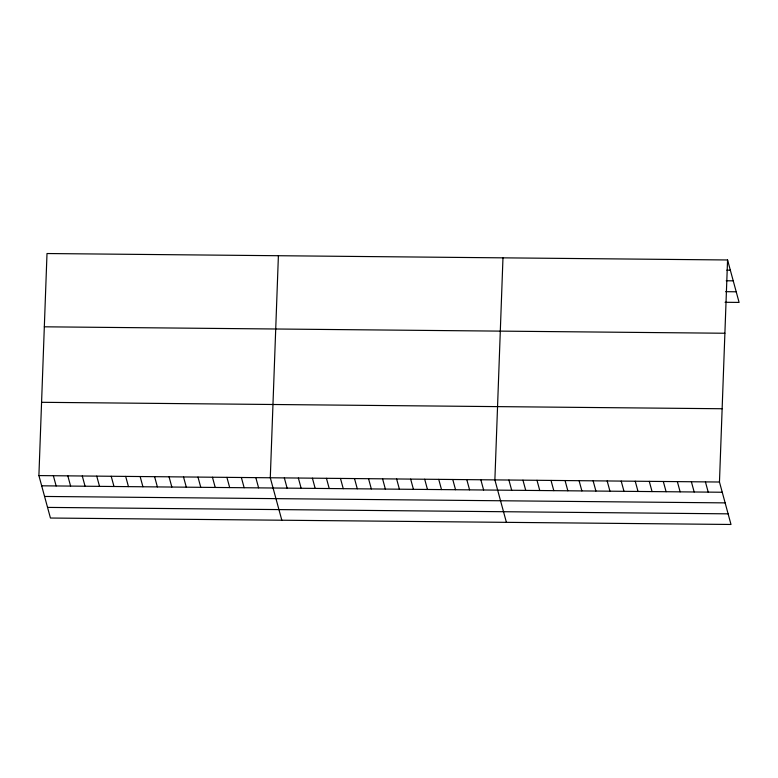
<?xml version="1.0" encoding="UTF-8"?>
<svg xmlns="http://www.w3.org/2000/svg" width="778" height="778" viewBox="0 0 778 778"><rect width="100%" height="100%" fill="white"/><g stroke="black" fill="none" stroke-linecap="round" stroke-linejoin="round"><path stroke-width="1.17" d="M727.566 259.969L719.465 482.02L730.999 524.469L50.434 518.031L38.9 475.582L47.001 253.531L727.566 259.969L739.1 302.418L725.067 302.282M278.398 255.719L270.287 477.77L281.821 520.219M502.977 257.839L494.876 479.89L506.41 522.349M726.837 270.17L730.347 270.199M726.214 280.77L733.236 280.829M725.68 291.682L736.212 291.789M44.327 326.809L724.892 333.247M41.574 402.304L722.14 408.742M38.9 475.582L719.465 482.02M41.681 485.812L722.247 492.25M44.57 496.452L725.135 502.88M47.546 507.402L728.111 513.84M705.422 481.883L708.204 492.124M691.389 481.757L694.17 491.988M677.356 481.621L680.128 491.852M663.313 481.485L666.094 491.725M649.28 481.358L652.061 491.589M635.237 481.222L638.018 491.453M621.204 481.086L623.985 491.326M607.171 480.96L609.952 491.19M593.128 480.823L595.909 491.054M579.095 480.687L581.876 490.928M565.061 480.561L567.843 490.792M551.019 480.425L553.8 490.655M536.985 480.289L539.767 490.529M522.952 480.162L525.734 490.393M508.909 480.026L511.691 490.266M480.843 479.763L483.624 489.994M466.8 479.627L469.581 489.868M452.767 479.491L455.548 489.732M438.734 479.365L441.515 489.595M424.691 479.229L427.472 489.469M410.658 479.102L413.439 489.333M396.624 478.966L399.396 489.197M382.582 478.83L385.363 489.07M368.548 478.703L371.33 488.934M354.505 478.567L357.287 488.798M340.472 478.431L343.254 488.672M326.439 478.305L329.22 488.535M312.396 478.169L315.178 488.399M298.363 478.032L301.144 488.273M284.33 477.906L287.111 488.137M255.826 477.634L258.607 487.864M241.365 477.498L244.146 487.728M226.904 477.361L229.685 487.592M212.443 477.225L215.224 487.456M197.982 477.089L200.763 487.32M183.52 476.953L186.302 487.184M169.059 476.817L171.841 487.047M154.598 476.681L157.38 486.911M140.137 476.535L142.919 486.775M125.676 476.399L128.448 486.639M111.205 476.262L113.987 486.503M96.744 476.126L99.526 486.367M82.283 475.99L85.065 486.231M67.822 475.854L70.603 486.094M53.361 475.718L56.142 485.958"/></g></svg>
